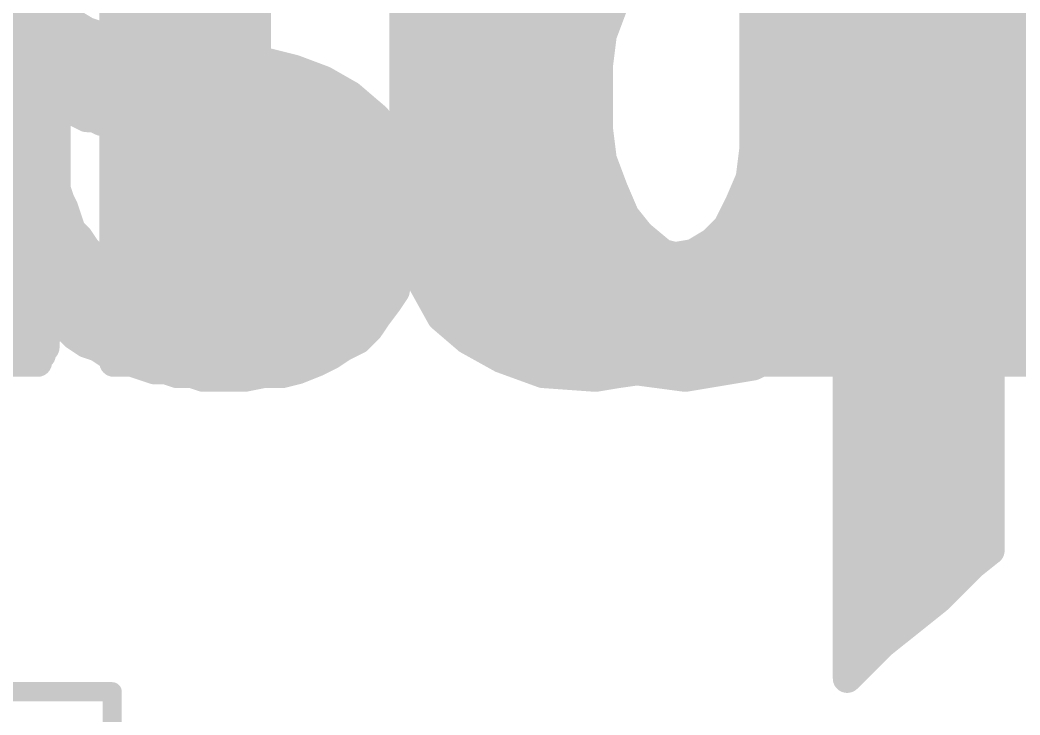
# Model space of a CAD drawing. Extents: x -33 to 74, y -22 to 37.
# Drawn here: x 14.182 to 16.838, y 19.688 to 21.535 of the extents above; entities that cross this region are included whole.
import ezdxf

# ---------------------------------------------------------------- set-up
doc = ezdxf.new("R2010")
doc.units = 0
for name, color, linetype in [('21', 41, 'CONTINUOUS'), ('22', 40, 'CONTINUOUS'), ('39', 12, 'CONTINUOUS')]:
    doc.layers.add(name, color=color, linetype=linetype)

msp = doc.modelspace()

# ---------------------------------------------------------------- linework, layer by layer
at = {"layer": '21', "const_width": 0.0762}
for points in [[(15.201, 21.045), (15.201, 22.045)], [(15.581, 22.045), (15.581, 21.245)], [(16.131, 21.195), (16.131, 22.045)], [(16.521, 22.045), (16.521, 20.625)], [(16.731, 20.625), (16.731, 22.045)], [(14.431, 20.625), (14.431, 21.785)], [(14.811, 21.785), (14.811, 20.625)], [(14.431, 21.5646), (14.811, 21.5646)], [(15.201, 21.5646), (15.581, 21.5646)], [(16.131, 21.5646), (16.521, 21.5646)], [(16.731, 21.5646), (17.1351, 21.5646)], [(13.601, 21.525), (14.191, 20.625)], [(14.431, 21.4884), (14.811, 21.4884)], [(15.201, 21.4884), (15.581, 21.4884)], [(16.131, 21.4884), (16.521, 21.4884)], [(16.731, 21.4884), (17.1236, 21.4884)], [(14.431, 21.4122), (14.811, 21.4122)], [(15.201, 21.4122), (15.581, 21.4122)], [(16.131, 21.4122), (16.521, 21.4122)], [(16.731, 21.4122), (17.121, 21.4122)], [(14.431, 21.336), (14.811, 21.336)], [(15.201, 21.336), (15.581, 21.336)], [(16.131, 21.336), (16.521, 21.336)], [(16.731, 21.336), (17.121, 21.336)], [(14.431, 21.2598), (14.811, 21.2598)], [(15.201, 21.2598), (15.581, 21.2598)], [(15.581, 21.245), (15.601, 21.085)], [(16.131, 21.2598), (16.521, 21.2598)], [(16.731, 21.2598), (17.121, 21.2598)], [(14.431, 21.1836), (14.811, 21.1836)], [(15.201, 21.1836), (15.5887, 21.1836)], [(16.121, 21.115), (16.131, 21.195)], [(16.1296, 21.1836), (16.521, 21.1836)], [(16.731, 21.1836), (17.121, 21.1836)], [(14.431, 21.1074), (14.811, 21.1074)], [(15.201, 21.1074), (15.5982, 21.1074)], [(16.091, 21.045), (16.121, 21.115)], [(16.1177, 21.1074), (16.521, 21.1074)], [(16.731, 21.1074), (17.121, 21.1074)], [(15.601, 21.085), (15.611, 21.025)], [(14.431, 21.0312), (14.811, 21.0312)], [(15.221, 20.935), (15.201, 21.045)], [(15.2035, 21.0312), (15.61, 21.0312)], [(15.611, 21.025), (15.671, 20.945)], [(16.061, 20.985), (16.091, 21.045)], [(16.0841, 21.0312), (16.521, 21.0312)], [(16.731, 21.0312), (17.121, 21.0312)], [(16.021, 20.945), (16.061, 20.985)], [(14.431, 20.955), (14.811, 20.955)], [(15.2174, 20.955), (15.6635, 20.955)], [(15.671, 20.945), (15.721, 20.915)], [(15.971, 20.915), (16.021, 20.945)], [(16.031, 20.955), (16.521, 20.955)], [(16.731, 20.955), (17.121, 20.955)], [(15.251, 20.835), (15.221, 20.935)], [(15.721, 20.915), (15.771, 20.905)], [(15.771, 20.905), (15.831, 20.895)], [(15.831, 20.895), (15.911, 20.905)], [(15.911, 20.905), (15.971, 20.915)], [(14.431, 20.8788), (14.811, 20.8788)], [(15.2379, 20.8788), (16.521, 20.8788)], [(16.731, 20.8788), (17.121, 20.8788)], [(15.301, 20.745), (15.251, 20.835)], [(16.141, 20.825), (16.101, 20.765)], [(16.151, 20.825), (16.141, 20.825)], [(16.151, 20.625), (16.151, 20.825)], [(14.431, 20.8026), (14.811, 20.8026)], [(15.269, 20.8026), (16.1261, 20.8026)], [(16.151, 20.8026), (16.521, 20.8026)], [(16.731, 20.8026), (17.121, 20.8026)], [(16.101, 20.765), (16.061, 20.715)], [(15.371, 20.685), (15.301, 20.745)], [(14.431, 20.7264), (14.811, 20.7264)], [(15.3227, 20.7264), (16.0701, 20.7264)], [(16.061, 20.715), (16.011, 20.675)], [(16.151, 20.7264), (16.521, 20.7264)], [(16.731, 20.7264), (17.121, 20.7264)], [(15.461, 20.635), (15.371, 20.685)], [(16.011, 20.675), (15.951, 20.645)], [(13.7054, 20.6502), (14.1745, 20.6502)], [(14.191, 20.625), (13.721, 20.625)], [(14.431, 20.6502), (14.811, 20.6502)], [(14.811, 20.625), (14.431, 20.625)], [(15.4336, 20.6502), (15.9614, 20.6502)], [(15.571, 20.595), (15.461, 20.635)], [(15.901, 20.625), (15.841, 20.605)], [(15.951, 20.645), (15.901, 20.625)], [(16.151, 20.6502), (16.521, 20.6502)], [(16.521, 20.625), (16.151, 20.625)], [(16.731, 20.6502), (17.121, 20.6502)], [(17.121, 20.625), (16.731, 20.625)], [(15.841, 20.605), (15.771, 20.595)], [(15.711, 20.585), (15.571, 20.595)], [(15.771, 20.595), (15.711, 20.585)]]:
    msp.add_lwpolyline(points, dxfattribs=at)
at = {"layer": '21', "const_width": 0.0381}
for points in [[(14.431, 21.5837, 1), (14.431, 21.5456)], [(14.811, 21.5456, 1), (14.811, 21.5837)], [(15.201, 21.5837, 1), (15.201, 21.5456)], [(15.581, 21.5456, 1), (15.581, 21.5837)], [(16.131, 21.5837, 1), (16.131, 21.5456)], [(16.521, 21.5456, 1), (16.521, 21.5837)], [(16.731, 21.5837, 1), (16.731, 21.5456)], [(14.431, 21.5075, 1), (14.431, 21.4694)], [(14.811, 21.4694, 1), (14.811, 21.5075)], [(15.201, 21.5075, 1), (15.201, 21.4694)], [(15.581, 21.4694, 1), (15.581, 21.5075)], [(16.131, 21.5075, 1), (16.131, 21.4694)], [(16.521, 21.4694, 1), (16.521, 21.5075)], [(16.731, 21.5075, 1), (16.731, 21.4694)], [(14.431, 21.4313, 1), (14.431, 21.3932)], [(14.811, 21.3932, 1), (14.811, 21.4313)], [(15.201, 21.4313, 1), (15.201, 21.3932)], [(15.581, 21.3932, 1), (15.581, 21.4313)], [(16.131, 21.4313, 1), (16.131, 21.3932)], [(16.521, 21.3932, 1), (16.521, 21.4313)], [(16.731, 21.4313, 1), (16.731, 21.3932)], [(14.431, 21.3551, 1), (14.431, 21.317)], [(14.811, 21.317, 1), (14.811, 21.3551)], [(15.201, 21.3551, 1), (15.201, 21.317)], [(15.581, 21.317, 1), (15.581, 21.3551)], [(16.131, 21.3551, 1), (16.131, 21.317)], [(16.521, 21.317, 1), (16.521, 21.3551)], [(16.731, 21.3551, 1), (16.731, 21.317)], [(14.431, 21.2789, 1), (14.431, 21.2408)], [(14.811, 21.2408, 1), (14.811, 21.2789)], [(15.201, 21.2789, 1), (15.201, 21.2408)], [(15.5999, 21.2474, 1), (15.5621, 21.2426)], [(15.581, 21.2408, 1), (15.581, 21.2789)], [(16.131, 21.2789, 1), (16.131, 21.2408)], [(16.521, 21.2408, 1), (16.521, 21.2789)], [(16.731, 21.2789, 1), (16.731, 21.2408)], [(15.562, 21.245, 1), (15.6001, 21.245)], [(14.431, 21.2027, 1), (14.431, 21.1646)], [(14.811, 21.1646, 1), (14.811, 21.2027)], [(15.201, 21.2027, 1), (15.201, 21.1646)], [(15.5887, 21.1646, 1), (15.5887, 21.2027)], [(16.1296, 21.2027, 1), (16.1296, 21.1646)], [(16.1499, 21.1926, 1), (16.1121, 21.1974)], [(16.521, 21.1646, 1), (16.521, 21.2027)], [(16.731, 21.2027, 1), (16.731, 21.1646)], [(16.112, 21.195, 1), (16.1501, 21.195)], [(14.431, 21.1265, 1), (14.431, 21.0884)], [(14.811, 21.0884, 1), (14.811, 21.1265)], [(15.201, 21.1265, 1), (15.201, 21.0884)], [(15.5982, 21.0884, 1), (15.5982, 21.1265)], [(16.1177, 21.1265, 1), (16.1177, 21.0884)], [(16.1385, 21.1075, 1), (16.1035, 21.1225)], [(16.521, 21.0884, 1), (16.521, 21.1265)], [(16.731, 21.1265, 1), (16.731, 21.0884)], [(15.6198, 21.0881, 1), (15.5822, 21.0819)], [(16.1021, 21.1174, 1), (16.1399, 21.1126)], [(15.5821, 21.0826, 1), (15.6199, 21.0874)], [(14.431, 21.0503, 1), (14.431, 21.0122)], [(14.811, 21.0122, 1), (14.811, 21.0503)], [(15.2197, 21.0484, 1), (15.1823, 21.0416)], [(15.182, 21.045, 1), (15.2201, 21.045)], [(15.2035, 21.0503, 1), (15.2035, 21.0122)], [(15.6262, 21.0364, 1), (15.5958, 21.0136)], [(15.61, 21.0122, 1), (15.61, 21.0503)], [(16.0841, 21.0503, 1), (16.0841, 21.0122)], [(16.0735, 21.0525, 1), (16.1085, 21.0375)], [(16.108, 21.0365, 1), (16.074, 21.0535)], [(16.521, 21.0122, 1), (16.521, 21.0503)], [(16.731, 21.0503, 1), (16.731, 21.0122)], [(15.5922, 21.0219, 1), (15.6298, 21.0281)], [(16.044, 20.9935, 1), (16.078, 20.9765)], [(16.0745, 20.9715, 1), (16.0475, 20.9985)], [(14.431, 20.9741, 1), (14.431, 20.936)], [(14.811, 20.936, 1), (14.811, 20.9741)], [(15.2174, 20.9741, 1), (15.2174, 20.936)], [(15.6808, 20.9613, 1), (15.6612, 20.9287)], [(15.6635, 20.936, 1), (15.6635, 20.9741)], [(16.0308, 20.9287, 1), (16.0112, 20.9613)], [(16.031, 20.9741, 1), (16.031, 20.936)], [(16.521, 20.936, 1), (16.521, 20.9741)], [(16.731, 20.9741, 1), (16.731, 20.936)], [(15.2392, 20.9405, 1), (15.2028, 20.9295)], [(15.2023, 20.9316, 1), (15.2397, 20.9384)], [(15.6558, 20.9336, 1), (15.6862, 20.9564)], [(16.0075, 20.9585, 1), (16.0345, 20.9315)], [(15.7247, 20.9337, 1), (15.7173, 20.8963)], [(15.7112, 20.8987, 1), (15.7308, 20.9313)], [(15.7741, 20.9238, 1), (15.7679, 20.8862)], [(15.7673, 20.8863, 1), (15.7747, 20.9237)], [(15.8286, 20.9139, 1), (15.8334, 20.8761)], [(15.8279, 20.8762, 1), (15.8341, 20.9138)], [(15.9079, 20.9238, 1), (15.9141, 20.8862)], [(15.9134, 20.8861, 1), (15.9086, 20.9239)], [(15.9612, 20.9313, 1), (15.9808, 20.8987)], [(15.9741, 20.8962, 1), (15.9679, 20.9338)], [(14.431, 20.8979, 1), (14.431, 20.8598)], [(14.811, 20.8598, 1), (14.811, 20.8979)], [(15.2379, 20.8979, 1), (15.2379, 20.8598)], [(16.521, 20.8598, 1), (16.521, 20.8979)], [(16.731, 20.8979, 1), (16.731, 20.8598)], [(15.2677, 20.8443, 1), (15.2343, 20.8257)], [(15.2328, 20.8295, 1), (15.2692, 20.8405)], [(16.141, 20.844, 1), (16.141, 20.8059)], [(16.1569, 20.8144, 1), (16.1251, 20.8356)], [(16.17, 20.825, 1), (16.1319, 20.825)], [(16.151, 20.8059, 1), (16.151, 20.844)], [(14.431, 20.8217, 1), (14.431, 20.7836)], [(14.811, 20.7836, 1), (14.811, 20.8217)], [(15.269, 20.8217, 1), (15.269, 20.7836)], [(16.1261, 20.7836, 1), (16.1261, 20.8217)], [(16.151, 20.8217, 1), (16.151, 20.7836)], [(16.521, 20.7836, 1), (16.521, 20.8217)], [(16.731, 20.8217, 1), (16.731, 20.7836)], [(16.1159, 20.7531, 1), (16.0861, 20.7769)], [(15.3134, 20.7595, 1), (15.2886, 20.7305)], [(15.2843, 20.7357, 1), (15.3177, 20.7543)], [(16.0851, 20.7756, 1), (16.1169, 20.7544)], [(14.431, 20.7455, 1), (14.431, 20.7074)], [(14.811, 20.7074, 1), (14.811, 20.7455)], [(15.3227, 20.7455, 1), (15.3227, 20.7074)], [(16.0461, 20.7269, 1), (16.0759, 20.7031)], [(16.0729, 20.7001, 1), (16.0491, 20.7299)], [(16.0701, 20.7074, 1), (16.0701, 20.7455)], [(16.151, 20.7455, 1), (16.151, 20.7074)], [(16.521, 20.7074, 1), (16.521, 20.7455)], [(16.731, 20.7455, 1), (16.731, 20.7074)], [(15.3803, 20.7017, 1), (15.3617, 20.6683)], [(15.3586, 20.6705, 1), (15.3834, 20.6995)], [(15.9991, 20.6899, 1), (16.0229, 20.6601)], [(16.0195, 20.658, 1), (16.0025, 20.692)], [(14.1745, 20.6312, 1), (14.1745, 20.6693)], [(14.191, 20.6059, 1), (14.191, 20.6441)], [(14.431, 20.6441, 1), (14.431, 20.6059)], [(14.431, 20.6693, 1), (14.431, 20.6312)], [(14.811, 20.6312, 1), (14.811, 20.6693)], [(14.811, 20.6059, 1), (14.811, 20.6441)], [(15.4336, 20.6693, 1), (15.4336, 20.6312)], [(15.4675, 20.6529, 1), (15.4545, 20.6171)], [(15.4517, 20.6183, 1), (15.4703, 20.6517)], [(15.907, 20.6069, 1), (15.895, 20.6431)], [(15.9425, 20.662, 1), (15.9595, 20.628)], [(15.9581, 20.6273, 1), (15.9439, 20.6627)], [(15.9614, 20.6312, 1), (15.9614, 20.6693)], [(16.151, 20.6441, 1), (16.151, 20.6059)], [(16.151, 20.6693, 1), (16.151, 20.6312)], [(16.521, 20.6312, 1), (16.521, 20.6693)], [(16.521, 20.6059, 1), (16.521, 20.6441)], [(16.731, 20.6441, 1), (16.731, 20.6059)], [(16.731, 20.6693, 1), (16.731, 20.6312)], [(14.1751, 20.6146, 1), (14.2069, 20.6354)], [(14.412, 20.625, 1), (14.4501, 20.625)], [(14.7919, 20.625, 1), (14.83, 20.625)], [(15.835, 20.6231, 1), (15.847, 20.5869)], [(15.8437, 20.5861, 1), (15.8383, 20.6239)], [(15.8939, 20.6427, 1), (15.9081, 20.6073)], [(16.1319, 20.625, 1), (16.17, 20.625)], [(16.502, 20.625, 1), (16.5401, 20.625)], [(16.712, 20.625, 1), (16.7501, 20.625)], [(15.5724, 20.614, 1), (15.5696, 20.576)], [(15.5645, 20.5771, 1), (15.5775, 20.6129)], [(15.7079, 20.6038, 1), (15.7141, 20.5662)], [(15.7096, 20.566, 1), (15.7124, 20.604)], [(15.7683, 20.6139, 1), (15.7737, 20.5761)], [(15.7741, 20.5762, 1), (15.7679, 20.6138)]]:
    msp.add_lwpolyline(points, format="xyb", dxfattribs=at)
at = {"layer": '22', "const_width": 0.0762}
for points in [[(16.759, 20.125), (16.759, 21.975)], [(15.369, 21.605), (15.339, 21.465)], [(13.889, 21.5646), (14.2868, 21.5646)], [(14.309, 21.535), (14.279, 21.575)], [(15.3603, 21.5646), (15.7551, 21.5646)], [(15.729, 21.495), (15.759, 21.575)], [(16.349, 21.575), (16.379, 21.495)], [(16.3529, 21.5646), (16.759, 21.5646)], [(14.359, 21.505), (14.309, 21.535)], [(14.419, 21.485), (14.359, 21.505)], [(13.889, 21.4884), (14.4088, 21.4884)], [(14.489, 21.465), (14.419, 21.485)], [(15.344, 21.4884), (15.7282, 21.4884)], [(15.719, 21.415), (15.729, 21.495)], [(16.379, 21.495), (16.389, 21.415)], [(16.3798, 21.4884), (16.759, 21.4884)], [(14.489, 21.465), (14.439, 21.265)], [(14.439, 21.265), (14.489, 21.465)], [(14.559, 21.455), (14.489, 21.465)], [(14.739, 21.435), (14.559, 21.455)], [(15.339, 21.465), (15.329, 21.315)], [(14.659, 21.225), (14.739, 21.435)], [(14.739, 21.435), (14.659, 21.225)], [(14.829, 21.425), (14.739, 21.435)], [(14.909, 21.405), (14.829, 21.425)], [(13.889, 21.4122), (14.4758, 21.4122)], [(14.4758, 21.4122), (14.7303, 21.4122)], [(14.7303, 21.4122), (14.8802, 21.4122)], [(14.989, 21.375), (14.909, 21.405)], [(15.3355, 21.4122), (15.719, 21.4122)], [(15.719, 21.325), (15.719, 21.415)], [(16.389, 21.415), (16.389, 21.245)], [(16.389, 21.4122), (16.759, 21.4122)], [(15.059, 21.335), (14.989, 21.375)], [(13.889, 21.336), (14.4568, 21.336)], [(14.4568, 21.336), (14.7013, 21.336)], [(14.7013, 21.336), (15.0573, 21.336)], [(15.129, 21.275), (15.059, 21.335)], [(15.719, 21.325), (15.329, 21.315)], [(15.329, 21.315), (15.719, 21.325)], [(15.3304, 21.336), (15.719, 21.336)], [(15.719, 21.245), (15.719, 21.325)], [(16.389, 21.336), (16.759, 21.336)], [(14.279, 21.085), (14.279, 21.315)], [(14.279, 21.315), (14.299, 21.295)], [(14.299, 21.295), (14.319, 21.295)], [(14.319, 21.295), (14.359, 21.275)], [(15.329, 21.315), (15.339, 21.175)], [(14.359, 21.275), (14.379, 21.275)], [(14.379, 21.275), (14.399, 21.265)], [(14.399, 21.265), (14.439, 21.265)], [(14.439, 21.265), (14.459, 21.255)], [(15.169, 21.205), (15.129, 21.275)], [(13.889, 21.2598), (14.279, 21.2598)], [(14.4494, 21.2598), (14.6723, 21.2598)], [(14.459, 21.255), (14.479, 21.255)], [(14.479, 21.255), (14.509, 21.245)], [(14.509, 21.245), (14.549, 21.245)], [(14.549, 21.245), (14.579, 21.235)], [(14.6723, 21.2598), (15.1377, 21.2598)], [(15.3329, 21.2598), (15.719, 21.2598)], [(15.729, 21.165), (15.719, 21.245)], [(16.389, 21.245), (16.349, 21.085)], [(16.389, 21.2598), (16.759, 21.2598)], [(14.579, 21.235), (14.619, 21.235)], [(14.619, 21.235), (14.639, 21.225)], [(14.639, 21.225), (14.659, 21.225)], [(14.659, 21.225), (14.689, 21.215)], [(14.689, 21.215), (14.709, 21.205)], [(13.889, 21.1836), (14.279, 21.1836)], [(14.709, 21.205), (14.719, 21.195)], [(14.719, 21.195), (14.759, 21.175)], [(14.7418, 21.1836), (15.1761, 21.1836)], [(15.199, 21.115), (15.169, 21.205)], [(15.3384, 21.1836), (15.7267, 21.1836)], [(16.3737, 21.1836), (16.759, 21.1836)], [(14.759, 21.175), (14.769, 21.165)], [(14.769, 21.165), (14.789, 21.155)], [(15.339, 21.175), (15.369, 21.045)], [(15.759, 21.085), (15.729, 21.165)], [(14.789, 21.155), (14.819, 21.095)], [(13.889, 21.1074), (14.279, 21.1074)], [(14.8128, 21.1074), (15.2004, 21.1074)], [(15.219, 21.005), (15.199, 21.115)], [(15.3546, 21.1074), (15.7506, 21.1074)], [(16.3546, 21.1074), (16.759, 21.1074)], [(14.289, 21.055), (14.279, 21.085)], [(14.819, 21.095), (14.819, 21.075)], [(15.419, 20.925), (15.759, 21.085)], [(15.759, 21.085), (15.419, 20.925)], [(15.789, 21.015), (15.759, 21.085)], [(16.349, 21.085), (16.319, 21.015)], [(14.299, 21.035), (14.289, 21.055)], [(14.819, 21.075), (14.829, 21.055)], [(14.829, 21.055), (14.829, 21.005)], [(13.889, 21.0312), (14.3003, 21.0312)], [(14.319, 20.975), (14.299, 21.035)], [(14.829, 21.0312), (15.2142, 21.0312)], [(15.369, 21.045), (15.419, 20.925)], [(15.3748, 21.0312), (15.6447, 21.0312)], [(15.6447, 21.0312), (15.7821, 21.0312)], [(16.3259, 21.0312), (16.759, 21.0312)], [(14.829, 21.005), (14.819, 20.975)], [(15.209, 20.955), (15.219, 21.005)], [(15.829, 20.965), (15.789, 21.015)], [(16.319, 21.015), (16.269, 20.965)], [(14.339, 20.955), (14.319, 20.975)], [(14.819, 20.975), (14.819, 20.955)], [(13.889, 20.955), (14.339, 20.955)], [(14.359, 20.925), (14.339, 20.955)], [(14.819, 20.955), (14.809, 20.935)], [(14.819, 20.955), (15.209, 20.955)], [(15.209, 20.905), (15.209, 20.955)], [(15.4065, 20.955), (15.4828, 20.955)], [(15.4828, 20.955), (15.841, 20.955)], [(15.889, 20.915), (15.829, 20.965)], [(16.269, 20.965), (16.209, 20.915)], [(16.257, 20.955), (16.759, 20.955)], [(14.379, 20.905), (14.359, 20.925)], [(14.799, 20.925), (14.789, 20.905)], [(14.809, 20.935), (14.799, 20.925)], [(15.419, 20.925), (15.479, 20.815)], [(14.409, 20.885), (14.379, 20.905)], [(14.769, 20.895), (14.759, 20.885)], [(14.789, 20.905), (14.769, 20.895)], [(15.189, 20.865), (15.209, 20.905)], [(15.969, 20.895), (15.889, 20.915)], [(16.049, 20.885), (15.969, 20.895)], [(16.139, 20.895), (16.049, 20.885)], [(16.209, 20.915), (16.139, 20.895)], [(13.889, 20.8788), (14.4338, 20.8788)], [(14.449, 20.875), (14.409, 20.885)], [(14.489, 20.855), (14.449, 20.875)], [(14.699, 20.865), (14.679, 20.855)], [(14.719, 20.865), (14.699, 20.865)], [(14.759, 20.885), (14.719, 20.865)], [(14.7466, 20.8788), (15.1959, 20.8788)], [(15.179, 20.815), (15.189, 20.865)], [(15.4442, 20.8788), (16.759, 20.8788)], [(14.539, 20.855), (14.489, 20.855)], [(14.589, 20.845), (14.539, 20.855)], [(14.639, 20.845), (14.589, 20.845)], [(14.659, 20.855), (14.639, 20.845)], [(14.679, 20.855), (14.659, 20.855)], [(15.159, 20.785), (15.179, 20.815)], [(15.479, 20.815), (15.569, 20.725)], [(13.879, 20.8026), (15.1707, 20.8026)], [(15.129, 20.745), (15.159, 20.785)], [(15.4914, 20.8026), (16.3671, 20.8026)], [(16.289, 20.705), (16.369, 20.805)], [(16.369, 20.805), (16.379, 20.805)], [(16.379, 20.805), (16.379, 19.785)], [(16.379, 20.8026), (16.759, 20.8026)], [(14.259, 20.705), (14.259, 20.765)], [(14.259, 20.765), (14.279, 20.735)], [(14.279, 20.735), (14.309, 20.715)], [(15.109, 20.715), (15.129, 20.745)], [(13.869, 20.7264), (14.259, 20.7264)], [(14.249, 20.695), (14.259, 20.705)], [(14.2919, 20.7264), (15.1166, 20.7264)], [(14.309, 20.715), (14.329, 20.695)], [(15.079, 20.685), (15.109, 20.715)], [(15.5676, 20.7264), (16.3061, 20.7264)], [(15.569, 20.725), (15.679, 20.645)], [(16.189, 20.645), (16.289, 20.705)], [(16.379, 20.7264), (16.759, 20.7264)], [(14.249, 20.665), (14.249, 20.695)], [(14.329, 20.695), (14.359, 20.675)], [(15.039, 20.665), (15.079, 20.685)], [(14.239, 20.655), (14.249, 20.665)], [(14.239, 20.645), (14.239, 20.655)], [(14.359, 20.675), (14.389, 20.665)], [(14.389, 20.665), (14.419, 20.645)], [(15.009, 20.645), (15.039, 20.665)], [(13.839, 20.625), (14.229, 20.625)], [(13.8516, 20.6502), (14.239, 20.6502)], [(14.229, 20.635), (14.239, 20.645)], [(14.229, 20.625), (14.229, 20.635)], [(14.4112, 20.6502), (15.0168, 20.6502)], [(14.419, 20.645), (14.539, 20.605)], [(14.919, 20.605), (14.969, 20.625)], [(14.969, 20.625), (15.009, 20.645)], [(15.6719, 20.6502), (16.1977, 20.6502)], [(15.679, 20.645), (15.799, 20.605)], [(16.129, 20.615), (16.189, 20.645)], [(16.379, 20.6502), (16.759, 20.6502)], [(14.539, 20.605), (14.569, 20.605)], [(14.569, 20.605), (14.599, 20.595)], [(14.879, 20.595), (14.919, 20.605)], [(15.799, 20.605), (15.949, 20.585)], [(15.949, 20.585), (16.129, 20.615)], [(14.599, 20.595), (14.639, 20.595)], [(14.639, 20.595), (14.669, 20.585)], [(14.669, 20.585), (14.779, 20.585)], [(14.779, 20.585), (14.829, 20.595)], [(14.829, 20.595), (14.879, 20.595)], [(16.379, 20.574), (16.759, 20.574)], [(16.379, 20.4978), (16.759, 20.4978)], [(16.379, 20.4216), (16.759, 20.4216)], [(16.379, 20.3454), (16.759, 20.3454)], [(16.379, 20.2692), (16.759, 20.2692)], [(16.379, 20.193), (16.759, 20.193)], [(16.709, 20.085), (16.759, 20.125)], [(16.379, 20.1168), (16.7488, 20.1168)], [(16.619, 19.995), (16.709, 20.085)], [(16.379, 20.0406), (16.6646, 20.0406)], [(16.469, 19.875), (16.619, 19.995)], [(16.379, 19.9644), (16.5808, 19.9644)], [(16.379, 19.8882), (16.4855, 19.8882)], [(16.379, 19.785), (16.469, 19.875)], [(16.379, 19.812), (16.406, 19.812)]]:
    msp.add_lwpolyline(points, dxfattribs=at)
at = {"layer": '22', "const_width": 0.0381}
for points in [[(14.2868, 21.5456, 1), (14.2868, 21.5837)], [(15.3603, 21.5837, 1), (15.3603, 21.5456)], [(15.7551, 21.5456, 1), (15.7551, 21.5837)], [(16.3529, 21.5837, 1), (16.3529, 21.5456)], [(16.759, 21.5456, 1), (16.759, 21.5837)], [(14.3188, 21.5513, 1), (14.2992, 21.5187)], [(14.2938, 21.5236, 1), (14.3242, 21.5464)], [(14.365, 21.5231, 1), (14.353, 21.4869)], [(14.3492, 21.4887, 1), (14.3688, 21.5213)], [(14.4242, 21.5033, 1), (14.4138, 21.4667)], [(14.4088, 21.4694, 1), (14.4088, 21.5075)], [(14.413, 21.4669, 1), (14.425, 21.5031)], [(15.344, 21.5075, 1), (15.344, 21.4694)], [(15.7112, 21.5017, 1), (15.7468, 21.4883)], [(15.7479, 21.4926, 1), (15.7101, 21.4974)], [(15.7282, 21.4694, 1), (15.7282, 21.5075)], [(16.3979, 21.4974, 1), (16.3601, 21.4926)], [(16.3798, 21.5075, 1), (16.3798, 21.4694)], [(16.3612, 21.4883, 1), (16.3968, 21.5017)], [(16.759, 21.4694, 1), (16.759, 21.5075)], [(14.4917, 21.4839, 1), (14.4863, 21.4461)], [(14.5075, 21.4604, 1), (14.4705, 21.4696)], [(14.5075, 21.4604, 1), (14.4705, 21.4696)], [(14.4838, 21.4467, 1), (14.4942, 21.4833)], [(14.5611, 21.4739, 1), (14.5569, 21.4361)], [(14.5563, 21.4361, 1), (14.5617, 21.4739)], [(15.3204, 21.469, 1), (15.3576, 21.461)], [(15.358, 21.4637, 1), (15.32, 21.4663)], [(14.7411, 21.4539, 1), (14.7369, 21.4161)], [(14.7568, 21.4282, 1), (14.7212, 21.4418)], [(14.7568, 21.4282, 1), (14.7212, 21.4418)], [(14.7369, 21.4161, 1), (14.7411, 21.4539)], [(14.8336, 21.4435, 1), (14.8244, 21.4065)], [(14.8269, 21.4061, 1), (14.8311, 21.4439)], [(14.4758, 21.4313, 1), (14.4758, 21.3932)], [(14.4758, 21.3932, 1), (14.4758, 21.4313)], [(14.7303, 21.4313, 1), (14.7303, 21.3932)], [(14.7303, 21.3932, 1), (14.7303, 21.4313)], [(14.8802, 21.3932, 1), (14.8802, 21.4313)], [(14.9157, 21.4228, 1), (14.9023, 21.3872)], [(14.9044, 21.3865, 1), (14.9136, 21.4235)], [(15.3355, 21.4313, 1), (15.3355, 21.3932)], [(15.7381, 21.415, 1), (15.7, 21.415)], [(15.7001, 21.4174, 1), (15.7379, 21.4126)], [(15.719, 21.3932, 1), (15.719, 21.4313)], [(16.408, 21.415, 1), (16.3699, 21.415)], [(16.389, 21.4313, 1), (16.389, 21.3932)], [(16.3701, 21.4126, 1), (16.4079, 21.4174)], [(16.759, 21.3932, 1), (16.759, 21.4313)], [(14.9985, 21.3915, 1), (14.9795, 21.3585)], [(14.9823, 21.3572, 1), (14.9957, 21.3928)], [(14.4568, 21.3551, 1), (14.4568, 21.317)], [(14.4568, 21.317, 1), (14.4568, 21.3551)], [(14.7013, 21.3551, 1), (14.7013, 21.317)], [(14.7013, 21.317, 1), (14.7013, 21.3551)], [(15.0714, 21.3495, 1), (15.0466, 21.3205)], [(15.0495, 21.3185, 1), (15.0685, 21.3515)], [(15.0573, 21.317, 1), (15.0573, 21.3551)], [(15.3304, 21.3551, 1), (15.3304, 21.317)], [(15.7381, 21.325, 1), (15.7, 21.325)], [(15.7195, 21.306, 1), (15.7185, 21.344)], [(15.7195, 21.306, 1), (15.7185, 21.344)], [(15.719, 21.317, 1), (15.719, 21.3551)], [(16.389, 21.3551, 1), (16.389, 21.317)], [(16.759, 21.317, 1), (16.759, 21.3551)], [(14.298, 21.315, 1), (14.2599, 21.315)], [(14.2925, 21.3285, 1), (14.2655, 21.3015)], [(14.299, 21.3141, 1), (14.299, 21.276)], [(14.2855, 21.2815, 1), (14.3125, 21.3085)], [(14.3275, 21.312, 1), (14.3105, 21.278)], [(14.319, 21.276, 1), (14.319, 21.3141)], [(15.348, 21.3164, 1), (15.31, 21.3136)], [(15.3285, 21.334, 1), (15.3295, 21.296)], [(15.3285, 21.334, 1), (15.3295, 21.296)], [(15.31, 21.3163, 1), (15.348, 21.3137)], [(15.7, 21.325, 1), (15.7381, 21.325)], [(14.359, 21.2941, 1), (14.359, 21.256)], [(14.3505, 21.258, 1), (14.3675, 21.292)], [(14.3875, 21.292, 1), (14.3705, 21.258)], [(14.379, 21.256, 1), (14.379, 21.2941)], [(14.399, 21.2841, 1), (14.399, 21.246)], [(14.3905, 21.248, 1), (14.4075, 21.282)], [(14.4475, 21.282, 1), (14.4305, 21.248)], [(14.439, 21.246, 1), (14.439, 21.2841)], [(15.1455, 21.2845, 1), (15.1125, 21.2655)], [(15.1166, 21.2605, 1), (15.1414, 21.2895)], [(14.279, 21.2408, 1), (14.279, 21.2789)], [(14.4205, 21.2696, 1), (14.4575, 21.2604)], [(14.4205, 21.2696, 1), (14.4575, 21.2604)], [(14.4494, 21.2789, 1), (14.4494, 21.2408)], [(14.459, 21.2741, 1), (14.459, 21.236)], [(14.4505, 21.238, 1), (14.4675, 21.272)], [(14.485, 21.2731, 1), (14.473, 21.2369)], [(14.479, 21.236, 1), (14.479, 21.2741)], [(14.509, 21.2641, 1), (14.509, 21.226)], [(14.503, 21.2269, 1), (14.515, 21.2631)], [(14.555, 21.2631, 1), (14.543, 21.2269)], [(14.549, 21.226, 1), (14.549, 21.2641)], [(14.6723, 21.2789, 1), (14.6723, 21.2408)], [(14.6723, 21.2408, 1), (14.6723, 21.2789)], [(15.1377, 21.2408, 1), (15.1377, 21.2789)], [(15.3329, 21.2789, 1), (15.3329, 21.2408)], [(15.7379, 21.2474, 1), (15.7001, 21.2426)], [(15.719, 21.2408, 1), (15.719, 21.2789)], [(16.389, 21.2789, 1), (16.389, 21.2408)], [(16.4075, 21.2404, 1), (16.3705, 21.2496)], [(16.759, 21.2408, 1), (16.759, 21.2789)], [(14.579, 21.254, 1), (14.579, 21.2159)], [(14.573, 21.2169, 1), (14.585, 21.2531)], [(14.6275, 21.252, 1), (14.6105, 21.218)], [(14.619, 21.2159, 1), (14.619, 21.254)], [(14.639, 21.2441, 1), (14.639, 21.206)], [(14.6305, 21.208, 1), (14.6475, 21.242)], [(14.665, 21.2431, 1), (14.653, 21.2069)], [(14.6412, 21.2318, 1), (14.6768, 21.2182)], [(14.6412, 21.2318, 1), (14.6768, 21.2182)], [(14.659, 21.206, 1), (14.659, 21.2441)], [(14.6975, 21.232, 1), (14.6805, 21.198)], [(14.683, 21.1969, 1), (14.695, 21.2331)], [(15.7, 21.245, 1), (15.7381, 21.245)], [(16.3699, 21.245, 1), (16.408, 21.245)], [(14.279, 21.1646, 1), (14.279, 21.2027)], [(14.7225, 21.2185, 1), (14.6955, 21.1915)], [(14.7275, 21.212, 1), (14.7105, 21.178)], [(14.7005, 21.188, 1), (14.7175, 21.222)], [(14.7055, 21.1815, 1), (14.7325, 21.2085)], [(14.7418, 21.2027, 1), (14.7418, 21.1646)], [(15.1871, 21.211, 1), (15.1509, 21.199)], [(15.1525, 21.1955, 1), (15.1855, 21.2145)], [(15.1761, 21.1646, 1), (15.1761, 21.2027)], [(15.3384, 21.2027, 1), (15.3384, 21.1646)], [(15.7267, 21.1646, 1), (15.7267, 21.2027)], [(16.3737, 21.2027, 1), (16.3737, 21.1646)], [(16.759, 21.1646, 1), (16.759, 21.2027)], [(14.7725, 21.1885, 1), (14.7455, 21.1615)], [(14.7775, 21.182, 1), (14.7605, 21.148)], [(14.7505, 21.158, 1), (14.7675, 21.192)], [(14.7555, 21.1515, 1), (14.7825, 21.1785)], [(15.3576, 21.1793, 1), (15.3204, 21.1707)], [(15.32, 21.1736, 1), (15.358, 21.1764)], [(15.7468, 21.1717, 1), (15.7112, 21.1583)], [(14.806, 21.1635, 1), (14.772, 21.1465)], [(14.7805, 21.138, 1), (14.7975, 21.172)], [(15.7101, 21.1626, 1), (15.7479, 21.1674)], [(14.279, 21.0884, 1), (14.279, 21.1265)], [(14.8128, 21.1265, 1), (14.8128, 21.0884)], [(15.2177, 21.1184, 1), (15.1803, 21.1116)], [(15.2004, 21.0884, 1), (15.2004, 21.1265)], [(15.3546, 21.1265, 1), (15.3546, 21.0884)], [(15.7506, 21.0884, 1), (15.7506, 21.1265)], [(16.3546, 21.1265, 1), (16.3546, 21.0884)], [(16.759, 21.0884, 1), (16.759, 21.1265)], [(14.2971, 21.091, 1), (14.2609, 21.079)], [(14.8381, 21.095, 1), (14.8, 21.095)], [(14.802, 21.0865, 1), (14.836, 21.1035)], [(15.1809, 21.109, 1), (15.2171, 21.121)], [(15.7765, 21.0925, 1), (15.7415, 21.0775)], [(15.7671, 21.0678, 1), (15.7509, 21.1022)], [(15.7671, 21.0678, 1), (15.7509, 21.1022)], [(16.3665, 21.0775, 1), (16.3315, 21.0925)], [(14.2599, 21.085, 1), (14.298, 21.085)], [(14.306, 21.0635, 1), (14.272, 21.0465)], [(14.836, 21.0835, 1), (14.802, 21.0665)], [(14.8, 21.075, 1), (14.8381, 21.075)], [(14.8481, 21.055, 1), (14.81, 21.055)], [(15.7412, 21.0783, 1), (15.7768, 21.0917)], [(16.3305, 21.0896, 1), (16.3675, 21.0804)], [(14.2709, 21.049, 1), (14.3071, 21.061)], [(14.3171, 21.041, 1), (14.2809, 21.029)], [(14.282, 21.0265, 1), (14.316, 21.0435)], [(14.3003, 21.0122, 1), (14.3003, 21.0503)], [(14.829, 21.0503, 1), (14.829, 21.0122)], [(14.812, 21.0465, 1), (14.846, 21.0635)], [(15.2142, 21.0122, 1), (15.2142, 21.0503)], [(15.3866, 21.0523, 1), (15.3514, 21.0377)], [(15.3504, 21.0407, 1), (15.3876, 21.0493)], [(15.3748, 21.0503, 1), (15.3748, 21.0122)], [(15.6447, 21.0503, 1), (15.6447, 21.0122)], [(15.6447, 21.0122, 1), (15.6447, 21.0503)], [(15.7821, 21.0122, 1), (15.7821, 21.0503)], [(16.3259, 21.0503, 1), (16.3259, 21.0122)], [(16.759, 21.0122, 1), (16.759, 21.0503)], [(14.8471, 20.999, 1), (14.8109, 21.011)], [(15.2377, 21.0013, 1), (15.2003, 21.0087)], [(15.8039, 21.0269, 1), (15.7741, 21.0031)], [(15.7715, 21.0075, 1), (15.8065, 21.0225)], [(16.3015, 21.0225, 1), (16.3365, 21.0075)], [(16.3325, 21.0015, 1), (16.3055, 21.0285)], [(14.3325, 20.9885, 1), (14.3055, 20.9615)], [(14.8381, 20.975, 1), (14.8, 20.975)], [(14.81, 21.005, 1), (14.8481, 21.005)], [(15.2003, 21.0016, 1), (15.2377, 21.0084)], [(14.3009, 20.969, 1), (14.3371, 20.981)], [(14.3549, 20.9656, 1), (14.3231, 20.9444)], [(14.3255, 20.9415, 1), (14.3525, 20.9685)], [(14.339, 20.936, 1), (14.339, 20.9741)], [(14.8009, 20.981, 1), (14.8371, 20.969)], [(14.819, 20.9741, 1), (14.819, 20.936)], [(14.836, 20.9465, 1), (14.802, 20.9635)], [(15.2281, 20.955, 1), (15.19, 20.955)], [(15.209, 20.936, 1), (15.209, 20.9741)], [(15.4065, 20.9741, 1), (15.4065, 20.936)], [(15.4828, 20.9741, 1), (15.4828, 20.936)], [(15.4828, 20.936, 1), (15.4828, 20.9741)], [(15.8412, 20.9796, 1), (15.8168, 20.9504)], [(15.8141, 20.9531, 1), (15.8439, 20.9769)], [(15.841, 20.936, 1), (15.841, 20.9741)], [(16.257, 20.9741, 1), (16.257, 20.936)], [(16.2555, 20.9785, 1), (16.2825, 20.9515)], [(16.2812, 20.9504, 1), (16.2568, 20.9796)], [(16.759, 20.936, 1), (16.759, 20.9741)], [(14.3725, 20.9385, 1), (14.3455, 20.9115)], [(14.7855, 20.9385, 1), (14.8125, 20.9115)], [(14.816, 20.9165, 1), (14.782, 20.9335)], [(14.792, 20.9435, 1), (14.826, 20.9265)], [(14.8225, 20.9215, 1), (14.7955, 20.9485)], [(14.8, 20.955, 1), (14.8381, 20.955)], [(15.1903, 20.9587, 1), (15.2277, 20.9513)], [(15.4357, 20.9341, 1), (15.4023, 20.9159)], [(15.4109, 20.9422, 1), (15.4271, 20.9078)], [(15.4109, 20.9422, 1), (15.4271, 20.9078)], [(14.3431, 20.9144, 1), (14.3749, 20.9356)], [(14.3896, 20.9209, 1), (14.3684, 20.8891)], [(14.3655, 20.8915, 1), (14.3925, 20.9185)], [(14.7605, 20.912, 1), (14.7775, 20.878)], [(14.7825, 20.8815, 1), (14.7555, 20.9085)], [(14.772, 20.9135, 1), (14.806, 20.8965)], [(14.7975, 20.888, 1), (14.7805, 20.922)], [(15.226, 20.8965, 1), (15.192, 20.9135)], [(15.4014, 20.9177, 1), (15.4366, 20.9323)], [(15.8936, 20.9335, 1), (15.8844, 20.8965)], [(15.8768, 20.9004, 1), (15.9012, 20.9296)], [(15.9714, 20.9139, 1), (15.9666, 20.8761)], [(15.9644, 20.8765, 1), (15.9736, 20.9135)], [(16.1338, 20.9133, 1), (16.1442, 20.8767)], [(16.1411, 20.8761, 1), (16.1369, 20.9139)], [(16.1968, 20.9296, 1), (16.2212, 20.9004)], [(16.2142, 20.8967, 1), (16.2038, 20.9333)], [(14.4136, 20.9035, 1), (14.4044, 20.8665)], [(14.3984, 20.8691, 1), (14.4196, 20.9009)], [(14.4575, 20.892, 1), (14.4405, 20.858)], [(14.4338, 20.8598, 1), (14.4338, 20.8979)], [(14.4444, 20.8565, 1), (14.4536, 20.8935)], [(14.699, 20.8841, 1), (14.699, 20.846)], [(14.7075, 20.848, 1), (14.6905, 20.882)], [(14.719, 20.846, 1), (14.719, 20.8841)], [(14.7466, 20.8979, 1), (14.7466, 20.8598)], [(14.7455, 20.8985, 1), (14.7725, 20.8715)], [(14.7675, 20.868, 1), (14.7505, 20.902)], [(15.2077, 20.8613, 1), (15.1703, 20.8687)], [(15.19, 20.905, 1), (15.2281, 20.905)], [(15.1959, 20.8598, 1), (15.1959, 20.8979)], [(15.4442, 20.8979, 1), (15.4442, 20.8598)], [(16.0469, 20.9039, 1), (16.0511, 20.8661)], [(16.0466, 20.8661, 1), (16.0514, 20.9039)], [(16.759, 20.8598, 1), (16.759, 20.8979)], [(14.489, 20.8741, 1), (14.489, 20.836)], [(14.4805, 20.838, 1), (14.4975, 20.872)], [(14.5427, 20.8737, 1), (14.5353, 20.8363)], [(14.539, 20.836, 1), (14.539, 20.8741)], [(14.589, 20.8641, 1), (14.589, 20.826)], [(14.5853, 20.8263, 1), (14.5927, 20.8637)], [(14.6305, 20.862, 1), (14.6475, 20.828)], [(14.639, 20.826, 1), (14.639, 20.8641)], [(14.659, 20.8741, 1), (14.659, 20.836)], [(14.6675, 20.838, 1), (14.6505, 20.872)], [(14.6705, 20.872, 1), (14.6875, 20.838)], [(14.679, 20.836, 1), (14.679, 20.8741)], [(14.7105, 20.882, 1), (14.7275, 20.848)], [(15.172, 20.8735, 1), (15.206, 20.8565)], [(15.1949, 20.8044, 1), (15.1631, 20.8256)], [(15.4925, 20.8285, 1), (15.4655, 20.8015)], [(15.1742, 20.7736, 1), (15.1438, 20.7964)], [(15.1603, 20.8187, 1), (15.1977, 20.8113)], [(15.1707, 20.7836, 1), (15.1707, 20.8217)], [(15.4623, 20.8059, 1), (15.4957, 20.8241)], [(15.4914, 20.8217, 1), (15.4914, 20.7836)], [(16.369, 20.824, 1), (16.369, 20.7859)], [(16.3839, 20.7931, 1), (16.3541, 20.8169)], [(16.3981, 20.805, 1), (16.36, 20.805)], [(16.379, 20.8217, 1), (16.379, 20.7836)], [(16.3671, 20.7836, 1), (16.3671, 20.8217)], [(16.379, 20.7859, 1), (16.379, 20.824)], [(16.759, 20.7836, 1), (16.759, 20.8217)], [(14.2749, 20.7756, 1), (14.2431, 20.7544)], [(14.2781, 20.765, 1), (14.24, 20.765)], [(15.1431, 20.7956, 1), (15.1749, 20.7744)], [(14.2896, 20.7509, 1), (14.2684, 20.7191)], [(15.1138, 20.7564, 1), (15.1442, 20.7336)], [(15.1449, 20.7344, 1), (15.1131, 20.7556)], [(14.2725, 20.6915, 1), (14.2455, 20.7185)], [(14.259, 20.7074, 1), (14.259, 20.7455)], [(14.2631, 20.7244, 1), (14.2949, 20.7456)], [(14.2919, 20.7455, 1), (14.2919, 20.7074)], [(14.3225, 20.7285, 1), (14.2955, 20.7015)], [(14.2984, 20.6991, 1), (14.3196, 20.7309)], [(15.0931, 20.7256, 1), (15.1249, 20.7044)], [(15.1225, 20.7015, 1), (15.0955, 20.7285)], [(15.1166, 20.7074, 1), (15.1166, 20.7455)], [(15.5676, 20.7455, 1), (15.5676, 20.7074)], [(15.5802, 20.7404, 1), (15.5578, 20.7096)], [(15.5555, 20.7115, 1), (15.5825, 20.7385)], [(16.2988, 20.6887, 1), (16.2792, 20.7213)], [(16.3061, 20.7074, 1), (16.3061, 20.7455)], [(16.379, 20.7455, 1), (16.379, 20.7074)], [(16.759, 20.7074, 1), (16.759, 20.7455)], [(14.2355, 20.7085, 1), (14.2625, 20.6815)], [(14.2681, 20.695, 1), (14.23, 20.695)], [(14.24, 20.705, 1), (14.2781, 20.705)], [(14.3396, 20.7109, 1), (14.3184, 20.6791)], [(14.3155, 20.6815, 1), (14.3425, 20.7085)], [(15.0655, 20.6985, 1), (15.0925, 20.6715)], [(15.0875, 20.668, 1), (15.0705, 20.702)], [(16.2741, 20.7169, 1), (16.3039, 20.6931)], [(14.2581, 20.655, 1), (14.22, 20.655)], [(14.2625, 20.6515, 1), (14.2355, 20.6785)], [(14.365, 20.6931, 1), (14.353, 20.6569)], [(14.3484, 20.6591, 1), (14.3696, 20.6909)], [(14.3996, 20.6809, 1), (14.3784, 20.6491)], [(14.383, 20.6469, 1), (14.395, 20.6831)], [(15.0305, 20.682, 1), (15.0475, 20.648)], [(15.0496, 20.6491, 1), (15.0284, 20.6809)], [(14.2155, 20.6485, 1), (14.2425, 20.6215)], [(14.2481, 20.635, 1), (14.21, 20.635)], [(14.2255, 20.6685, 1), (14.2525, 20.6415)], [(14.22, 20.645, 1), (14.2581, 20.645)], [(14.2525, 20.6315, 1), (14.2255, 20.6585)], [(14.229, 20.6059, 1), (14.229, 20.6441)], [(14.23, 20.665, 1), (14.2681, 20.665)], [(14.239, 20.6312, 1), (14.239, 20.6693)], [(14.4112, 20.6693, 1), (14.4112, 20.6312)], [(14.425, 20.6631, 1), (14.413, 20.6269)], [(14.4084, 20.6291, 1), (14.4296, 20.6609)], [(14.9761, 20.6073, 1), (14.9619, 20.6427)], [(14.9984, 20.6609, 1), (15.0196, 20.6291)], [(15.0175, 20.628, 1), (15.0005, 20.662)], [(15.0168, 20.6312, 1), (15.0168, 20.6693)], [(15.6719, 20.6693, 1), (15.6719, 20.6312)], [(15.685, 20.6631, 1), (15.673, 20.6269)], [(15.6678, 20.6296, 1), (15.6902, 20.6604)], [(16.1792, 20.6613, 1), (16.1988, 20.6287)], [(16.1975, 20.628, 1), (16.1805, 20.662)], [(16.1977, 20.6312, 1), (16.1977, 20.6693)], [(16.379, 20.6693, 1), (16.379, 20.6312)], [(16.759, 20.6312, 1), (16.759, 20.6693)], [(14.21, 20.625, 1), (14.2481, 20.625)], [(14.539, 20.6241, 1), (14.539, 20.586)], [(14.533, 20.5869, 1), (14.545, 20.6231)], [(14.575, 20.6231, 1), (14.563, 20.5869)], [(14.569, 20.586, 1), (14.569, 20.6241)], [(14.9119, 20.6227, 1), (14.9261, 20.5873)], [(14.9236, 20.5865, 1), (14.9144, 20.6235)], [(14.9605, 20.642, 1), (14.9775, 20.608)], [(15.8015, 20.6239, 1), (15.7965, 20.5861)], [(15.793, 20.5869, 1), (15.805, 20.6231)], [(16.1205, 20.632, 1), (16.1375, 20.598)], [(16.1321, 20.5962, 1), (16.1259, 20.6338)], [(14.599, 20.6141, 1), (14.599, 20.576)], [(14.593, 20.5769, 1), (14.605, 20.6131)], [(14.645, 20.6131, 1), (14.633, 20.5769)], [(14.639, 20.576, 1), (14.639, 20.6141)], [(14.669, 20.6041, 1), (14.669, 20.566)], [(14.663, 20.5669, 1), (14.675, 20.6031)], [(14.7753, 20.6037, 1), (14.7827, 20.5663)], [(14.779, 20.566, 1), (14.779, 20.6041)], [(14.829, 20.6141, 1), (14.829, 20.576)], [(14.8327, 20.5763, 1), (14.8253, 20.6137)], [(14.8744, 20.6135, 1), (14.8836, 20.5765)], [(14.879, 20.576, 1), (14.879, 20.6141)], [(15.9459, 20.6038, 1), (15.9521, 20.5662)], [(15.9465, 20.5661, 1), (15.9515, 20.6039)], [(16.379, 20.5931, 1), (16.379, 20.555)], [(16.759, 20.555, 1), (16.759, 20.5931)], [(16.379, 20.5169, 1), (16.379, 20.4788)], [(16.759, 20.4788, 1), (16.759, 20.5169)], [(16.379, 20.4407, 1), (16.379, 20.4026)], [(16.759, 20.4026, 1), (16.759, 20.4407)], [(16.379, 20.3645, 1), (16.379, 20.3264)], [(16.759, 20.3264, 1), (16.759, 20.3645)], [(16.379, 20.2883, 1), (16.379, 20.2502)], [(16.759, 20.2502, 1), (16.759, 20.2883)], [(16.379, 20.2121, 1), (16.379, 20.174)], [(16.759, 20.174, 1), (16.759, 20.2121)], [(16.7709, 20.1101, 1), (16.7471, 20.1399)], [(16.379, 20.1359, 1), (16.379, 20.0978)], [(16.74, 20.125, 1), (16.7781, 20.125)], [(16.7488, 20.0978, 1), (16.7488, 20.1359)], [(16.6971, 20.0999, 1), (16.7209, 20.0701)], [(16.7225, 20.0715, 1), (16.6955, 20.0985)], [(16.379, 20.0597, 1), (16.379, 20.0216)], [(16.6646, 20.0216, 1), (16.6646, 20.0597)], [(16.6055, 20.0085, 1), (16.6325, 19.9815)], [(16.6309, 19.9801, 1), (16.6071, 20.0099)], [(16.379, 19.9835, 1), (16.379, 19.9454)], [(16.5808, 19.9454, 1), (16.5808, 19.9835)], [(16.379, 19.9073, 1), (16.379, 19.8692)], [(16.4855, 19.8692, 1), (16.4855, 19.9073)], [(16.4571, 19.8899, 1), (16.4809, 19.8601)], [(16.4825, 19.8615, 1), (16.4555, 19.8885)], [(16.379, 19.8311, 1), (16.379, 19.793)], [(16.406, 19.793, 1), (16.406, 19.8311)], [(16.3655, 19.7985, 1), (16.3925, 19.7715)], [(16.36, 19.785, 1), (16.3981, 19.785)]]:
    msp.add_lwpolyline(points, format="xyb", dxfattribs=at)
at = {"layer": '39', "const_width": 0.0508}
for points in [[(11.227, 19.75), (14.427, 19.75)], [(14.427, 19.75), (14.427, 18.35)]]:
    msp.add_lwpolyline(points, dxfattribs=at)
at = {"layer": '39', "const_width": 0.0254}
for points in [[(14.4397, 19.75, 1), (14.4143, 19.75)], [(14.427, 19.7373, 1), (14.427, 19.7627)]]:
    msp.add_lwpolyline(points, format="xyb", dxfattribs=at)

doc.saveas('drawing.dxf')
